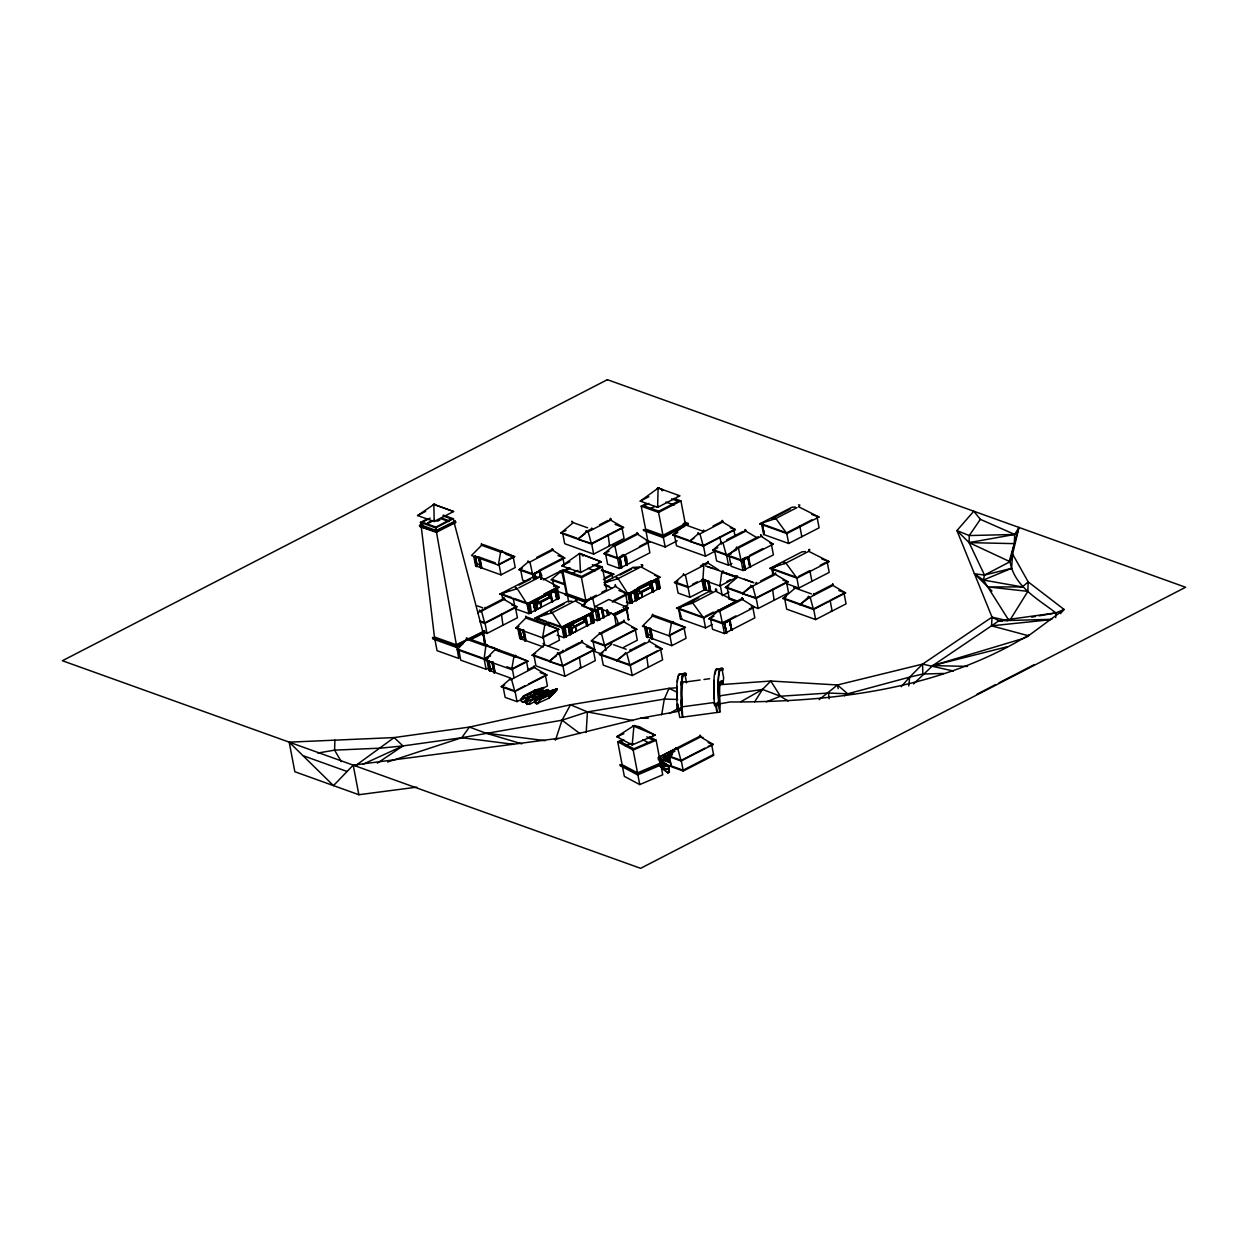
<?xml version="1.0" encoding="UTF-8"?>
<svg xmlns="http://www.w3.org/2000/svg" width="1248" height="1248" viewBox="0 0 1248 1248"><rect width="100%" height="100%" fill="white"/><g stroke="black" fill="none" stroke-linecap="round" stroke-linejoin="round"><path stroke-width="1.5" d="M657.618 507.359L679.957 495.83L658.289 488.046L640.24 501.119L657.618 507.359L658.086 488.764L658.991 488.296M334.901 740.158L334.589 750.142L341.328 761.639M1010.365 619.46L1027.837 591.365L1028.18 581.88L1012.627 554.112L1018.961 527.436L1014.686 534.456L1014.312 543.644L1010.022 561.709C1014.281 586.498 1037.79 598.931 1055.886 612.893L1055.699 617.62M913.598 683.904L932.74 665.59L991.536 625.825L992.035 617.136L956.935 530.587L973.783 511.212L980.351 519.34L1014.686 534.456L969.103 542.615L956.935 530.587L969.259 535.564L1014.686 534.456M586.186 732.451L587.418 711.922L570.508 704.761L469.466 727.069L394.15 737.568L289.193 742.154L294.84 771.732L358.862 794.726L416.848 787.145M798.455 504.894L799.796 505.034L799.297 506.407M669.365 759.127L669.505 757.349L669.178 758.644L668.507 758.035L669.24 759.299M702.874 579.868L703.856 565.328L685.37 574.876L688.069 587.496L702.874 579.868L719.909 585.983L737.225 577.06L721.89 571.553M974.454 573.768L983.377 580.024L1011.582 568.355L1012.627 554.112L1010.022 561.709L984.5 575.063L974.454 573.768L991.942 590.975M467.501 638.383L466.237 638.071L467.329 638.82M632.19 744.931L633.906 726.227L655.169 735.166L632.19 744.931L616.777 736.71L634.202 725.494L639.772 726.944L655.169 735.166M626.948 608.681L628.664 619.85L626.153 608.837M628.056 619.71L629.179 619.492M908.716 685.994L909.683 677.102L922.6 664.108L992.035 617.136L1007.604 620.724M677.29 709.082L677.336 708.739A71.323 8.33 82.3 0 1 681.205 674.435L685.792 673.421L686.026 675.34A70.075 8.19 82.3 0 0 682.157 709.66L677.586 710.611L677.29 709.082L681.86 708.131A71.323 8.33 82.3 0 1 685.745 673.826L685.792 673.421M677.586 710.611L677.633 710.268A67.969 7.94 82.3 0 1 677.258 704.278M714.402 704.075L714.433 703.732A70.808 8.284 82.3 0 1 718.318 669.427L722.623 668.444L722.873 670.363A67.751 7.925 82.3 0 0 718.988 704.668L714.683 705.588L714.402 704.075L718.708 703.154A70.808 8.284 82.3 0 1 722.576 668.85L722.623 668.444M714.683 705.588L718.988 704.668M678.397 710.159L679.801 717.522L719.784 712.109L720.174 704.948A43.696 5.101 82.3 0 1 722.795 681.767L718.988 682.282M719.254 683.623L723.06 683.108L723.653 677.804L722.249 670.457A67.751 7.925 82.3 0 0 719.706 670.02M485.815 646.136L466.783 639.319L457.252 649.662L484.052 659.287L485.815 646.136L487.297 645.372L500.354 650.894M719.909 585.983L721.828 571.787L723.185 570.96L722.374 572.754L721.843 571.646L705.65 565.984M485.971 608.447L485.035 607.417L484.63 609.133M543.754 645.044L543.223 643.36L544.253 644.498M562.552 651.955L562.957 650.239L563.893 651.269M592.613 529.09L591.692 528.06L591.287 529.776M631.207 650.52L630.271 649.506L629.866 651.206M704.418 531.18L703.498 530.15L703.092 531.866M757.115 583.487L756.194 582.473L755.789 584.173M814.632 594.532L813.696 593.518L813.29 595.234M659.474 761.015L662.345 761.717L668.522 766.412L668.195 769.408L663.218 768.316L660.13 765.96M662.158 768.534L667.711 772.746L669.349 772.278L669.006 766.303L662.735 761.53L659.396 760.718M671.58 754.9L671.783 753.636L671.518 754.634M661.674 714.87L664.31 699.098L669.037 688.334L676.712 687.788M498.342 565.094L500.604 552.115L502.102 551.351L514.644 556.686L498.342 565.094L471.541 555.469L481.588 545.298L500.604 552.115M511.664 669.599L513.926 656.635L515.424 655.871L527.966 661.206L511.664 669.599L484.864 659.974L494.91 649.802L513.926 656.635M525.985 617.822L515.736 628.15L542.552 637.775L544.814 624.811L525.798 617.978L525.767 616.2L526.313 617.573M669.162 635.872L671.424 622.908L672.922 622.128L685.448 627.463L669.162 635.872L642.346 626.246L652.938 615.654L652.564 614.25L652.096 615.904L671.424 622.908M522.881 699.02L523.52 695.978L534.83 690.144L543.535 687.57L540.696 691.86L527.732 697.71L538.824 691.642L542.568 688.069L523.988 696.368L521.773 699.145L523.926 696.041L535.127 690.612M543.754 693.763L545.267 693.919L548.106 689.614L539.401 692.203L528.091 698.038L526.796 704.122L529.558 704.309L534.55 701.735M1008.306 619.492L983.377 580.024L984.5 575.063L969.103 542.615L969.259 535.564L980.351 519.34M669.396 754.775L668.366 754.244L669.443 755.617L669.786 753.87M1009.18 561.553L1018.961 527.436M555.454 740.111L562.052 720.19L570.508 704.761L669.037 688.334L677.586 692.453M572.988 522.319L571.943 521.18L572.489 522.865M482.243 544.69L481.385 543.629L481.432 545.189M536.297 693.919L537.592 690.752L543.66 688.21L541.18 690.752M526.328 701.204L528.544 698.428L547.123 690.128L539.635 692.344L528.481 698.1L526.328 701.204L532.303 699.769L548.324 691.454L557.029 688.865L551.086 692.047L548.48 698.396L536.718 703.732L534.815 702.421L534.44 700.518L537.014 697.289L535.72 703.373L538.481 703.56M615.482 614.89C612.55 613.595 620.022 621.379 617.51 625.513M754.619 701.86L762.497 689.411L770.796 681.034L837.486 684.965L922.6 664.108L953.394 671.018M627.151 608.821L626.012 609.04M668.912 771.311L667.93 772.793L662.844 768.503L668.554 769.392M387.676 761.982L461.713 737.724L469.466 727.069L485.675 733.091L521.851 743.855M522.226 702.062L524.987 702.25L521.321 701.126L520.962 699.208L523.52 695.978M529.558 704.309L525.876 703.17L525.517 701.267L528.091 698.038M535.205 700.128L537.404 697.336L548.558 691.595L556.062 689.364L537.467 697.663L535.267 700.456L552.318 692.936L556.062 689.364M554.19 693.155L557.154 689.504L548.48 698.396L554.19 693.155L541.367 698.849L534.44 700.518M1060.472 613.626L1064.107 609.461L1028.18 581.88L1022.346 586.95L987.776 586.888L1027.837 591.365M901.306 686.65L909.683 677.102L922.818 674.029L943.769 673.452M579.836 571.756L580.882 571.412M642.065 505.924L643.328 505.596M583.331 555.937L582.192 555.578M677.492 496.08L679.208 495.94L677.477 496.283M541.367 698.849L536.718 703.732L534.815 702.421M673.015 623.08L672.797 621.52L672.329 623.158L685.448 627.463M1026.23 637.432L1064.107 609.461L1055.886 612.893L1039.116 615.857M543.535 687.57L538.824 691.642M532.303 699.769L543.395 693.701L547.123 690.128M548.106 689.614L543.395 693.701M541.164 698.693L552.38 693.264L557.029 688.865M819.156 699.66L837.486 684.965L847.688 693.81L853.492 693.935M477.672 612.908L483.116 609.196M562.645 533.036L564.689 543.707L593.642 554.112L624.047 538.418L622.019 527.748L591.599 543.426L577.871 539.183L586.903 531.32L591.193 529.105M501.259 686.728L510.292 678.85L511.54 679.302L534.316 667.555L546.967 675.059L514.862 691.61L501.259 686.728L504.644 684.98M533.91 655.216L535.954 665.886L564.907 676.276L595.312 660.598L593.284 649.912L562.864 665.605L549.136 661.362L558.168 653.484L562.458 651.269M734.838 535.174L733.824 529.838L703.404 545.516L689.676 541.273L698.708 533.395L699.956 533.848L722.732 522.101L735.384 529.604L703.279 546.156L672.641 535.158L685.043 524.737L702.998 531.196M736.46 549.931L726.32 555.157L712.717 550.274L721.75 542.412L722.998 542.849L745.774 531.102L756.85 537.67M660.598 649.178L662.626 659.849L632.221 675.542L603.268 665.137L601.224 654.467L617.245 660.223L616.45 660.629C623.47 655.855 625.716 652.532 625.607 652.61M752.716 606.559L758.144 608.509L788.549 592.816L786.521 582.145L756.101 597.823L742.373 593.596L751.405 585.718L752.653 586.154L775.429 574.408L788.081 581.911L755.976 598.478L725.338 587.48L737.74 577.044L753.901 582.847M830.872 611.005L832.135 611.052L830.107 600.366L844.022 593.19L846.066 603.86L815.646 619.554L786.692 609.164L784.649 598.478L800.67 604.235L799.874 604.64L808.922 596.762M667.508 756.116L676.541 748.238L677.789 748.691L700.58 736.944L713.232 744.432L681.112 760.999L667.508 756.116L672.578 753.496M519.043 569.743L528.7 561.538L529.948 561.99L552.739 550.243L564.767 558.059L532.646 574.626L519.043 569.743L522.428 567.996M560.68 571.631L551.023 579.821L564.626 584.704L561.928 572.068M613.642 545.563L614.89 546.016L637.666 534.253L649.693 542.084L617.588 558.636L603.985 553.753L613.642 545.563L636.418 533.816M688.069 587.496L674.466 582.613L684.122 574.423M737.162 547.638L738.41 548.09L761.202 536.344L773.23 544.159L741.109 560.711L727.506 555.828L737.162 547.638L758.316 536.734M708.926 618.836L718.583 610.646L741.359 598.884L754.634 607.152L722.53 623.719L708.926 618.836L713.996 616.216M609.679 519.558L623.579 527.514L591.474 544.066L560.836 533.068L573.238 522.647L587.605 527.81M580.944 641.737L594.844 649.693L562.739 666.245L532.1 655.247L544.502 644.826L558.87 649.99M630.053 665.512L626.73 653.203L649.506 641.441L662.158 648.944L630.053 665.512L599.414 654.514L611.816 644.077M813.478 609.523L810.17 597.215L832.946 585.468L845.598 592.956L813.478 609.523L782.839 598.525L795.241 588.089L811.418 593.908M577.871 539.183L585.281 533.582M689.676 541.273L694.122 537.919M549.136 661.362L556.546 655.762M616.45 660.629L625.342 653.89M742.373 593.596L751.249 586.856M799.874 604.64L809.203 597.73L808.33 596.216L808.844 597.792M534.737 667.399L534.082 665.777L534.019 666.978M624.608 621.66L623.953 620.038L624.047 621.41M561.834 565.874L579.68 553.426L601.286 561.834L580.492 572.567L561.834 565.874L569.837 561.74M356.304 765.118L394.15 737.568L402.948 745.93L461.713 737.724L562.052 720.19L587.418 711.922L664.31 699.098L677.695 699.457M417.596 515.549L433.914 504.41L453.586 511.524L434.21 521.508L417.596 515.549L425.662 511.384M1028.648 635.794L991.536 625.825L998.899 620.771L1055.886 612.893M377.395 763.136L402.948 745.93L380.827 748.129L334.589 750.142L317.834 753.043M667.087 759.158L667.446 760.141L667.243 759.236M669.131 761.826L668.288 760.703L669.24 761.92L669.24 760.422L669.146 761.966M844.428 695.744L847.688 693.81L909.683 677.102M669.49 713.497L677.882 708.63M740.953 701.657L762.497 689.411L780.406 696.244L788.143 701.064M433.446 504.66L434.32 504.566M420.467 522.413L435.677 527.888L436.176 530.494L420.966 525.034L420.467 522.413L426.91 519.09M423.01 526.032L422.292 522.194L430.154 518.138M420.124 525.455L420.966 525.034M420.358 526.672L436.41 531.71L458.78 658.46L437.05 650.66L434.444 636.979L421.184 526.235M427.627 522.912L430.856 521.258M426.161 524.41L434.023 520.354M435.677 527.888L453.398 518.747L453.898 521.352M435.349 530.915L455.426 521.18L455.66 522.397L436.27 532.381L419.671 526.422L419.437 525.205L436.051 531.164L455.426 521.18M435.583 532.132L442.853 528.388M446.082 526.718L455.66 522.397M475.691 556.39L474.739 556.889L479.7 557.84M473.897 556.858L475.597 565.765L480.34 563.316M477.563 566.218L476.408 566.639L474.474 556.53L475.426 556.031L477.36 566.155M478.764 558.324L480.636 568.152L481.79 567.746L479.856 557.622L478.904 558.121L480.839 568.23L481.79 567.746M560.836 533.068L566.015 530.4M640.24 501.119L648.835 496.688M500.994 574.876L515.221 567.528L513.193 556.858L498.95 564.205L500.994 574.876L475.597 565.765M599.602 524.768L608.01 520.432M536.843 557.357L551.491 549.791M610.927 520.01L588.151 531.757L591.474 544.066M673.982 498.42L680.924 500.916L685.292 523.77L662.953 535.298L645.575 529.058L641.222 506.204L646.37 503.537M648.851 503.381L644.03 505.877L658.835 511.181L678.116 501.244L671.533 498.888M649.912 508.934L654.732 506.454M539.261 570.289L562.91 558.09L564.283 565.204M535.361 578.479L534.394 573.425L540.259 570.882L541.538 577.637M534.487 574.08L540.056 571.303L541.32 577.855M518.84 587.824L539.994 576.919L559.088 587.262L526.984 603.829L499.855 594.095L531.976 577.528L538.387 577.044M641.222 506.204L658.585 512.444L680.924 500.916M503.506 593.096L508.685 590.413M519.059 585.062L530.54 579.15M578.838 553.862L580.445 553.706M486.221 607.589L503.038 598.915L516.937 606.856L484.817 623.423L479.716 621.598M480.262 610.662L481.51 611.114L504.286 599.368M543.286 579.946L563.285 569.634M596.357 595.218L585.827 600.506L567.169 593.814L562.801 570.96L569.197 567.653M570.461 568.121L565.609 570.617L581.708 576.404L599.446 567.247L592.301 564.689M603.985 553.753L609.055 551.148M571.506 573.674L577.964 570.352M480.09 621.036L484.957 622.783L515.362 607.09L517.405 617.776L486.985 633.454L483.366 632.159L482.414 632.736L483.07 636.121M543.722 594.266L557.248 587.293L559.276 597.964L558.34 598.463L556.421 588.479M544.315 594.407L556.062 588.338L558.527 598.79M556.92 588.65L528.247 603.392L530.275 613.361L528.731 603.58L556.686 589.165M639.397 546.468L647.852 542.1L649.88 552.786L619.476 568.464L607.589 564.205L605.545 553.519L617.432 557.794L619.476 568.464M528.887 603.548L533.426 601.208L535.189 610.397L551.834 601.817L550.103 592.753L555.282 590.086L557.513 599.321L554.923 589.961L556.702 599.305L552.146 601.645M513.193 598.088L515.237 608.759L528.871 613.657L529.776 613.189L527.873 603.205L529.37 603.736L533.926 601.38L535.423 610.709L532.865 601.505L535.423 610.709M549.572 593.393L535.408 600.694L536.203 604.796L550.352 597.496L549.572 593.393L548.714 593.081L549.494 597.184L539.947 602.113M550.493 592.972L555.048 590.616M620.412 556.67C630.302 546 626.964 582.239 624.998 555.313L624.203 555.032L626.075 564.86L627.104 565.016M533.723 601.817L529.682 603.907C531.851 606.575 529.698 613.954 531.383 612.784M536.203 604.796L534.55 600.382L535.735 600.865L549.37 593.83L550.04 597.324L536.219 603.704M555.781 590.273L550.602 592.94L552.334 601.988L550.992 593.143L549.744 592.628L552.334 601.988M550.992 593.143L555.547 590.788L554.689 590.491L557.201 599.477M625.186 554.908L619.882 557.638L621.816 567.746L620.178 557.794L619.086 557.357L621.02 567.466L622.05 567.622M562.801 570.96L581.459 577.652L602.254 566.92L606.622 589.789L601.817 592.254M619.414 558.106L624.998 555.313M684.934 526.204L663 537.529L643.531 530.525L643.328 529.495L662.813 536.5L688.116 523.442L688.319 524.472L684.778 523.193M540.743 602.113L538.138 601.177L534.456 603.08L537.077 604.016M534.518 603.377L538.2 601.489L540.805 602.425L541.273 607.261L537.233 609.024L535.735 600.865M471.354 639.428L484.895 632.455L484.614 630.989L456.175 644.779L434.444 636.979M550.352 597.496L549.182 597.012L539.885 601.817L540.587 605.467M535.345 604.484L536.266 604.016M484.614 630.989L455.863 645.809L456.128 647.275L462.899 643.796M537.233 609.024L537.124 604.313L535.704 604.625L534.924 600.522L549.073 593.221L549.869 597.324L540.306 602.254L541.273 607.261M463.086 642.829L456.456 646.246L432.51 637.432L432.791 638.898L456.128 647.275M473.039 637.697L481.322 633.422M481.759 633.251L483.896 632.096L483.616 630.63M672.641 535.158L677.82 532.49M503.194 624.608L502.429 624.983M527.514 603.065L529.417 613.049L530.572 613.205M534.565 610.397L535.673 610.584M551.476 601.676L552.646 601.832M556.343 599.165L557.513 599.321M557.669 598.478L558.823 598.634M530.884 612.612L534.924 610.537M557.014 599.134L558.028 598.619L556.062 588.338M567.169 593.814L566.374 595.358L567.356 594.844L568.714 601.957M525.814 617.869L527.296 617.214L544.58 623.407M605.202 577.777L611.972 574.298L612.643 577.855M646.121 531.866L647.806 540.774L665.184 546.998L677.212 540.805M603.392 579.618L613.782 574.252L601.848 569.977M713.092 525.985L721.484 521.648L722.732 522.101M515.736 628.15L518.996 626.465M534.955 618.103L552.318 612.674L575.094 600.912L594.188 611.27L562.084 627.838L534.955 618.103L567.076 601.536L571.88 601.162M604.172 582.301L632.908 567.481L639.319 566.982M484.676 644.545L485.581 644.077L483.335 632.268M538.606 617.089L547.248 612.643M550.696 610.865L554.159 609.071M555.797 608.228L564.002 604.001M606.154 582.161L609.617 580.367M619.991 575.016L631.472 569.104M520.822 639.397L518.934 629.569L519.886 629.086L521.758 638.914L520.619 639.319L518.684 629.21L519.636 628.727L521.758 638.914M604.266 582.956L618.15 578.62L640.926 566.873L660.02 577.216L627.916 593.783L618.868 590.538M491.119 647.15L494.099 647.759L493.381 648.133M518.934 629.569L523.91 630.521L520.822 629.398M591.022 598.868L586.014 601.442L586.217 602.472L565.079 594.89L564.892 593.861M585.203 604.188L581.818 605.935L591.474 597.73L592.722 598.182L615.514 586.435L627.541 594.251L612.331 602.098M521.383 637.634L524.55 635.996M520.619 639.319L521.555 638.836M487.25 656.978L484.084 658.616L486.127 669.287L489.294 667.664M484.052 659.287L490.573 655.933M484.864 659.974L488.108 658.304M522.959 631.02L524.831 640.848L525.985 640.427L524.051 630.302M493.022 662.36L487.796 661.034L489.731 671.159L490.885 670.738L488.748 660.551M489.013 660.91L488.062 661.409L492.071 662.844L493.178 662.142L495.097 672.251L494.161 672.75L492.071 662.844M615.997 624L614.266 614.375L627.713 607.433L613.298 614.203L614.5 615.623L627.978 608.665L627.775 607.604L608.868 599.477L595.483 606.388M726.632 539.885L742.903 531.492M798.626 506.766L818.969 517.031L786.864 533.582L759.751 523.848L791.856 507.281L795.241 507.031M771.732 518.591L790.312 509.012M573.752 620.88L561.928 626.98L563.971 637.666L564.876 637.198L562.973 627.214M637.9 587.699L651.409 580.726M592.114 623.142L593.128 622.627L591.162 612.347L593.923 622.643L591.786 613.158L563.831 627.588L565.672 637.213L564.517 637.057L562.614 627.073L579.4 618.415M613.86 600.382L625.685 594.282L627.728 604.952L623.017 607.386M636.839 588.697L651.955 580.897M633.844 590.554L657.353 578.432L659.755 588.588L657.852 578.604L656.994 578.292L658.96 588.572L657.946 589.087L656.214 580.039L651.05 582.785M542.552 637.775L558.839 629.366L546.312 624.031M597.293 609.539L600.163 608.291M592.02 612.659L563.472 627.385L565.375 637.369M583.518 606.544L595.421 610.818L600.85 607.994M629.803 593.502L631.004 602.987L629.164 593.346L657.852 578.604M712.717 550.274L717.787 547.669M593.923 619.414L597.324 620.646L599.118 619.71L597.168 609.492L600.616 608.447M629.663 593.533L657.618 579.119L656.76 578.807L659.459 588.744M585.452 621.504L584.282 621.02L583.612 617.526L585.14 621.332L571.49 628.368L569.977 624.562L584.173 617.214L584.953 621.332L575.406 626.246L576.358 631.27L572.333 633.032L570.835 624.874L569.65 624.39L571.303 628.805L585.452 621.504L584.672 617.401L583.814 617.089L584.594 621.192L575.047 626.122L573.238 625.186L570.788 626.449M568.526 625.217L570.274 634.405L586.934 625.81L585.203 616.762L590.382 614.094L592.613 623.329L590.023 613.969L591.802 623.314L587.246 625.654M759.751 523.848L775.85 518.513L797.004 507.608M562.614 627.073L564.47 627.744L569.026 625.388L570.523 634.717L567.965 625.513L569.665 634.405L570.773 634.577M584.672 617.401L570.508 624.702L571.303 628.805M585.593 616.98L590.881 614.266M630.614 593.861L634.655 591.77L633.797 591.458L635.497 600.35L636.605 600.538L634.858 591.334L630.302 593.689L632.315 602.737L630.614 593.861L628.805 593.159L630.708 603.143L626.387 602.378M636.34 590.647L650.504 583.346L651.284 587.449L637.12 594.75L635.482 590.335L638.524 599.118L638.056 594.266L638.524 599.118M656.713 580.226L655.855 579.914L657.634 589.259L653.078 591.599L651.425 582.925L656.713 580.226L658.445 589.274L657.275 589.118L655.621 580.445M568.823 625.825L564.782 627.9C566.951 630.583 564.798 637.962 566.483 636.792M570.835 624.874L584.47 617.838M650.005 583.175L650.972 587.278L636.636 594.578L635.856 590.476L650.302 583.783L649.444 583.471L650.114 586.966L651.284 587.449M585.218 616.84L590.148 614.624M651.908 583.097L653.578 591.786L652.408 591.63L650.676 582.582L651.908 583.097L656.479 580.741L658.133 589.43M688.678 540.228L674.45 535.127L676.494 545.797L705.448 556.187L715.338 551.086M641.675 592.067L639.07 591.131L635.388 593.034L637.993 593.97M486.876 659.599L488.92 670.27L493.662 667.836M570.632 628.056L572.177 628.025M584.282 621.02L575.047 626.122M637.135 593.658L636.667 590.819M650.114 586.966L640.817 591.77L642.19 597.215L641.737 592.379L639.07 591.131M570.445 628.493L572.224 628.321L572.333 633.032M636.262 594.438L637.198 593.97M640.879 592.067L650.426 587.137L649.646 583.034L650.504 583.346M493.958 672.672L495.097 672.251M700.393 566.03L706.898 562.676M762.497 525.517L764.088 533.832L763.776 530.462M564.517 637.057L565.672 637.213M569.665 634.405L568.168 625.076L569.026 625.388M587.746 625.841L584.844 616.637L586.576 625.685L587.746 625.841L586.076 617.152M589.789 614.484L591.443 623.173L592.613 623.329M591.786 613.158L590.928 612.862L592.769 622.487L593.923 622.643M628.446 593.018L630.349 603.002L631.504 603.158L629.444 593.377M635.497 600.35L636.605 600.538M638.149 598.978L641.831 597.09M652.408 591.63L653.578 591.786M657.275 589.118L658.445 589.274M658.601 588.432L659.755 588.588M705.292 564.595L708.146 563.113L718.676 569.962M811.886 519.808L786.646 532.818L761.592 523.817L763.636 534.503L764.088 533.832M565.984 636.62L570.024 634.53M596.903 609.398L598.853 619.616L599.914 619.71L598.01 609.788M601.52 609.164L603.096 617.432L604.25 617.464L602.675 609.211M606.606 610.163L607.558 615.124L608.587 615.233L607.636 610.272M631.816 602.566L635.856 600.491M636.106 600.35L652.766 591.77L651.035 582.707M659.256 588.416L660.208 587.917L658.18 577.247M548.356 645.934L559.432 640.224L557.388 629.538L543.145 636.886L544.502 643.999M603.782 617.308L607.823 615.217M611.66 613.252L608.119 615.077L607.168 610.116M630.349 603.002L631.504 603.158M598.853 619.616L599.914 619.71M603.096 617.432L604.25 617.464M607.558 615.124L608.587 615.233M532.1 655.247L535.564 653.468M674.466 582.613L677.851 580.866M727.506 555.828L730.891 554.096M613.298 614.203L627.775 607.604M613.501 615.28L621.941 610.927M506.828 666.76L512.273 668.71L524.924 662.189M728.489 565.204L726.445 554.518L714.558 550.259L716.602 560.929L728.489 565.204L731.858 563.456M565.828 649.537L579.275 642.611M692.562 584.251L697.195 581.864M528.2 669.63L533.068 667.103M742.654 558.995L746.039 557.263M749.408 555.516L762.934 548.543M558.168 653.484L559.416 653.936L582.208 642.19M601.801 632.268L622.955 621.364L636.854 629.304L604.734 645.871L591.131 640.988L600.179 633.11L601.427 633.563L624.203 621.816M744.791 569.634L742.622 559.432L748.16 556.78M750.641 567.091L749.611 566.935L747.739 557.107L750.407 567.216L748.722 556.982L743.418 559.712L745.352 569.837L743.714 559.868L742.622 559.432M742.95 560.18L748.519 557.388M703.326 579.805L708.786 581.147L710.72 591.271L709.8 591.568L707.928 581.724L708.63 581.365L710.486 591.396M763.636 534.503L788.689 543.488L819.109 527.81L817.066 517.14M652.408 616.075L653.905 615.295L672.922 622.128M689.957 597.324L687.913 586.654L676.042 582.379L678.07 593.065L689.957 597.324L705.167 589.477L710.284 591.318M703.123 578.807L705.245 589.93L706.165 589.633L704.293 579.805L705.463 590.008L706.165 589.633M729.082 555.61L731.125 566.28L742.997 570.539L773.417 554.861L771.373 544.19M726.96 581.443L730.33 579.712M516.688 690.097L525.127 685.745M528.512 683.998L543.707 676.151M600.116 653.468L595.015 651.643L592.987 640.957L604.874 645.232L635.279 629.538L637.322 640.224L623.797 647.197M676.588 608.26L692.687 602.924L715.478 591.178L735.821 601.442L703.7 617.994L676.588 608.26L708.708 591.708L712.093 591.443M712.093 624.53L705.541 627.916L680.472 618.914L678.444 608.244L698.708 597.776M690.784 602.191L694.138 600.46M645.559 627.666L650.52 628.618L645.294 627.307L647.431 637.494L648.383 637.01L646.511 627.182L645.559 627.666L647.431 637.494M725.338 587.48L728.785 585.686M599.414 654.514L602.878 652.72M796.957 578.167L785.944 563.082L808.72 551.335L829.078 561.6L796.957 578.167L769.844 568.417L801.949 551.866L805.334 551.6M773.042 575.515L771.685 568.402L780.14 564.034M537.982 692.64C532.319 695.339 531.414 688.49 537.95 692.453M773.23 573.409L772.278 568.417L775.632 566.686M728.988 592.129L722.233 595.608L720.19 584.938M503.1 686.696L505.144 697.382L517.031 701.641L522.101 699.036M540.68 689.442L547.435 685.963L545.407 675.293M680.472 618.914L682.079 618.4M531.944 695.744C529.074 692.656 522.787 695.9 530.104 696.696L531.913 695.557M644.374 625.872L646.417 636.542L651.16 634.093M530.915 697.398L532.756 696.462L536.515 697.804L534.674 698.755L530.884 697.211L534.674 698.755M537.014 694.262C547.934 696.977 531.929 694.465 538.793 693.342L542.552 694.684M647.228 637.416L648.18 636.932L646.246 626.824M760.75 580.897L774.181 573.971M541.679 695.698L545.407 696.868L541.679 695.698L539.807 696.462L543.598 697.991M547.716 692.593L551.476 693.935L547.716 692.593L545.938 693.514L549.65 694.668M651.44 638.929L652.595 638.524L650.676 628.399L649.724 628.898L651.643 639.007L649.568 629.101M631.457 649.662L644.904 642.736M705.136 616.387L713.341 612.16M671.346 634.171L682.422 628.446M718.583 610.646L719.831 611.083L742.607 599.336M798.392 576.545L809.874 570.617L811.918 581.303M820.248 565.266L825.427 562.598M618.852 660.8L630.178 664.856L657.509 650.77M646.417 636.542L671.798 645.653L686.041 638.321L683.998 627.635M749.408 608.93L752.794 607.183L754.822 617.869L731.5 629.897L729.565 619.772L724.261 622.518L726.196 632.627L724.417 633.547L712.53 629.273L710.486 618.602L722.374 622.877L735.899 615.904M724.339 622.596L726.757 632.83L724.027 622.424L730.127 619.975L731.812 630.224L729.144 620.116L731.812 630.224M724.355 623.173L729.425 620.568M725.119 622.877L729.94 620.396M773.838 599.711L774.337 599.648M786.256 583.565L798.782 588.073L829.202 572.38L827.159 561.709M782.839 598.525L786.302 596.731M725.962 632.549L726.991 632.705M731.016 629.944L732.061 630.1M726.445 632.502L731.25 630.022M814.882 593.674L831.698 585.016M802.292 604.812L813.618 608.868L828.454 601.224M658.882 757.115L699.332 736.492L700.58 736.944M677.882 747.614L657.899 757.926L670.394 762.403L670.987 766.194L664.404 763.823M658.258 759.798L674.918 751.202M708.271 746.413L711.656 744.666L713.684 755.352L683.28 771.03L671.393 766.756L669.365 756.085L681.236 760.36L704.902 748.16M713.528 754.51L683.124 770.188L671.237 765.929M1028.742 634.998C939.588 689.66 832.712 702.187 730.08 701.969L718.692 704.028M977.09 694.138L995.623 684.575M998.993 682.828L1034.389 664.576M642.517 501.103L640.942 501.056L642.143 500.495M362.809 764.306L402.948 745.93M616.777 736.71L623.844 733.715M649.303 736.601L656.152 740.251L660.504 763.105L637.51 772.871L622.112 764.665L617.744 741.796L623.048 739.549M624.062 740.126L620.506 741.64L633.797 748.738C635.934 749.892 630.521 749.736 633.656 748.862L653.39 740.407L646.745 736.85M625.123 745.68L630.474 743.402M617.744 741.796L633.157 750.017L656.152 740.251M622.112 764.665L621.208 766.147L622.3 765.695L624.343 776.365L639.74 784.586L662.735 774.805L660.707 764.135M663.187 762.902L637.4 773.869L637.603 774.899L663.39 763.932L660.02 761.218M548.215 690.269L542.162 692.796L539.401 692.203M766.412 701.813L780.406 696.244L828.485 693.03L847.688 693.81M632.221 743.87L631.66 744.463L633.407 743.917M615.888 586.279L615.248 584.641L615.295 585.92M564.002 565.952L562.614 565.952L563.441 565.297M736.991 577.278L736.148 575.999L737.584 575.968M769.844 568.417L784.15 563.675M499.855 594.095L517.218 588.666L526.984 603.829M554.486 739.471L640.832 718.146L678.818 711.251M967.512 666.401L932.74 665.59L1024.982 637.946M618.79 736.944L617.464 736.757L618.478 736.242M664.81 755.82L665.231 757.021L664.841 756.148M667.711 772.746L669.349 772.278L669.006 766.303M932.74 665.59L1006.964 646.807M984.5 575.063L1011.582 568.355M639.569 728.036L639.662 727.288M521.711 698.818L527.67 697.382M520.962 699.208L527.888 697.538L523.224 702.421L521.321 701.126M525.517 701.267L532.444 699.598L527.795 704.48L525.876 703.17M662.095 490.012L663.312 490.183L661.97 490.76M653.375 734.9L654.514 735.072L653.047 735.587M1031.675 617.167L1035.403 616.512M667.586 760.812C667.477 756.101 668.585 762.856 666.775 759.533L667.555 760.812M649.802 641.316L649.272 639.678L649.21 640.879M719.285 695.916L762.497 689.411M681.205 674.435L685.745 673.826M718.318 669.427L722.576 668.85M683.405 674.731A70.075 8.19 82.3 0 1 685.152 675.464L686.026 675.34M700.144 680.004L684.887 682.063A53.336 6.24 82.3 0 0 682.063 706.836L682.687 717.132L681.283 709.769M703.966 679.489L709.675 678.709M682.063 706.836L714.48 702.468M677.336 708.739L681.86 708.131M714.433 703.732L718.708 703.154M677.633 710.268L682.157 709.66M558.121 738.379L353.215 765.149L333.481 785.616L289.193 742.154M991.536 625.825L1049.974 619.772M718.957 684.762L770.796 681.034L780.406 696.244M671.112 753.73L671.362 754.79M992.035 617.136L998.899 620.771L1051.846 619.304M794.29 588.385L793.79 586.825L795.116 587.262M640.832 718.146L648.211 718.224M1014.312 543.644L969.103 542.615L1010.022 561.709M998.899 620.771L1002.378 620.88M494.926 649.709L494.442 648.492L495.628 648.336M702.125 737.381L703.014 737.443M485.675 733.091L545.236 740.688M461.713 737.724L513.599 744.338M356.772 765.601L353.215 765.149L358.862 794.726M983.377 580.024L1022.346 586.95M587.418 711.922L632.845 720.564M548.324 691.454L551.086 692.047M534.83 690.144L537.592 690.752M659.537 761.342L662.407 762.044L668.522 766.412M833.087 585.281L832.697 583.69L832.525 584.688M775.57 574.236L775.632 572.91L774.93 573.425M707.476 566.576L712.92 568.448M721.828 571.787L737.225 577.06M601.801 570.164L613.782 574.252M811.746 514.426L818.969 517.031M666.011 502.07L674.232 505.019M744.526 530.65L745.774 531.102M821.839 558.995L829.078 561.6M730.283 527.764L735.384 529.604M769.829 542.942L773.23 544.159M684.575 522.179L688.116 523.442M748.722 556.982L747.926 556.702L750.079 566.888M838.796 590.522L845.598 592.956M772.278 568.417L773.136 568.792M771.685 568.402L794.96 576.748M730.782 556.218L739.268 559.26M647.509 530.712L663.14 536.328L665.184 546.998M782.98 580.086L788.081 581.911M744.557 569.54L745.586 569.696M615.077 524.456L623.579 527.514M646.292 540.852L649.693 542.084M744.338 579.166L752.856 582.223M722.951 572.629L735.4 577.091M774.056 599.789L772.59 589.321M609.554 545.392L608.104 534.924M741.374 592.535L727.147 587.434L729.175 598.104L736.429 600.709M708.63 581.365L703.794 579.556L705.728 589.68M564.424 533.676L576.872 538.138M751.234 605.935L754.634 607.152M709.8 591.568L708.068 581.521M728.582 598.837L735.821 601.442M632.908 567.481L636.527 568.776M654.592 575.266L660.02 577.216M601.286 561.834L579.68 553.426M453.586 511.524L433.914 504.41M595.483 564.486L602.254 566.92M647.681 583.424L651.269 584.704M601.286 570.461L611.972 574.298M557.965 555.625L564.767 558.059M443.258 515.096L453.398 518.747M443.102 515.923L451.573 518.965L435.848 527.077L422.292 522.194M587.995 568.308L595.14 570.882M442.291 518.326L449.062 520.744M440.435 518.528L448.921 521.57M437.97 519.449L439.873 520.01L437.627 521.165L435.739 520.494M724.027 622.424L726.757 632.83M634.858 591.334L634 591.037L635.747 600.226M678.444 608.244L701.704 616.59M604.328 584.516L609.227 586.279M604.406 585.343L611.645 587.933M624.14 593.034L627.541 594.251M483.085 544.518L500.37 550.727M503.911 552.833L514.644 556.686M505.939 554.252L511.368 556.202M632.315 602.737L631.207 602.566L632.065 602.878M540.259 570.882L539.464 570.601L541.07 579.025M540.056 571.303L539.276 571.022L540.836 579.212M534.456 573.503L535.876 577.06M627.978 608.665L626.792 607.246M478.998 557.045L495.331 562.895M553.675 585.312L559.088 587.262M558.028 591.49L586.014 601.536M526.048 581.396L522.662 580.18L520.619 569.509L532.506 573.768L533.52 579.119M590.179 608.135L595.28 609.96L597.324 620.646M549.37 593.83L548.512 593.518L549.182 597.012M546.749 593.471L550.337 594.766M590.569 609.976L594.188 611.27M631.753 627.479L636.854 629.304M581.849 617.479L585.437 618.758M533.926 601.38L533.068 601.084L534.815 610.272M592.769 622.487L593.627 622.799M591.443 623.173L592.301 623.485M655.356 646.511L662.158 648.944M503.412 594.563L511.571 597.496M514.909 598.697L526.828 602.987L528.871 613.657M586.576 625.685L587.434 625.997M573.238 625.186L575.843 626.122M511.836 605.03L516.937 606.856M529.417 613.049L530.275 613.361M613.61 644.732L626.184 649.241M538.496 618.571L546.671 621.504M560.227 626.371L548.293 622.097L548.98 625.654M548.122 625.529L558.839 629.366M648.149 666.822L646.682 656.354M477.36 605.873L482.758 607.807M557.154 635.216L563.971 637.666M586.342 646.636L594.844 649.693M502.913 624.749L501.446 614.266M543.41 646.932L519.792 638.446L517.764 627.775M524.831 640.848L523.099 630.802M580.835 667.571L579.368 657.103M535.688 655.855L548.153 660.317M487.297 645.372L468.281 638.539L470.917 639.896M515.424 655.871L496.408 649.038L499.574 650.723M487.843 646.402L493.21 648.32M515.455 656.713L527.966 661.206M540.166 672.61L546.967 675.059M482.274 657.961L458.702 649.506L460.73 660.176L486.127 669.287M708.131 742.607L713.232 744.432M488.92 670.27L510.76 678.116M542.521 694.496L538.793 693.342M532.444 692.203L536.203 693.56M536.468 697.616L532.756 696.462M504.8 687.305L513.287 690.362M658.804 758.597L670.332 762.746M302.936 755.633L347.1 771.482M658.289 488.046L662.594 489.59M595.421 606.419L614.297 614.562M809.39 550.992L809.718 549.338L808.595 549.76M708.24 562.879L708.178 561.413L707.725 562.193M642.829 739.752L649.475 743.293M660.223 762.247L663.39 763.932M637.603 774.899L620.147 765.586L619.944 764.556L637.712 773.9L639.74 784.586M562.052 720.19L579.899 733.59M660.348 766.6L663.218 768.316M715.744 590.444C718.255 592.426 715.603 586.591 715.338 589.602M575.874 600.054C578.822 602.207 575.078 595.889 575.718 599.773M775.85 518.513L786.864 533.582M692.687 602.924L703.7 617.994M702.468 565.547L702.686 563.971L703.841 564.595M618.15 578.62L627.916 593.783M552.162 612.737C550.649 615.358 550.259 608.525 552.162 612.737L562.084 627.838M752.653 586.154L755.976 598.478M722.998 542.849L726.32 555.157M699.956 533.848L703.279 546.156M677.789 748.691L681.112 760.999M601.427 633.563L604.734 645.871M559.416 653.936L562.739 666.245M511.54 679.302L514.862 691.61M481.51 611.114L484.817 623.423M454.132 522.569L482.711 631.098L485.316 644.779M738.41 548.09L741.109 560.711M719.831 611.083L722.53 623.719M614.89 546.016L617.588 558.636M592.722 598.182L595.421 610.818M529.948 561.99L532.646 574.626M837.486 684.965L838.204 688.662M799.781 526.048L801.824 536.718M813.618 608.868L815.646 619.554M796.754 577.387L798.782 588.073M786.646 532.818L788.689 543.488M772.637 568.62L773.245 571.834M762.668 524.02L763.308 527.358L762.544 524.051M756.101 597.823L758.144 608.509M742.919 559.588L744.791 569.416M740.969 559.868L742.997 570.539M719.909 537.014L721.266 544.128M729.331 619.694L731.266 629.819M722.374 622.877L724.417 633.547M703.404 545.516L705.448 556.187M704.028 579.446L705.962 589.571M722.795 681.767L723.06 683.108M701.844 579.478L703.872 590.148M703.498 617.23L705.541 627.916M718.661 703.498L718.957 705.011M719.784 712.109L718.38 704.761A67.751 7.925 82.3 0 1 718.177 701.704M715.603 705.136L717.007 712.483L716.586 705.635M680.3 613.283L680.924 616.481M679.021 608.26L680.924 618.244M658.585 512.444L662.953 535.298M662.813 536.5L663 537.529M685.152 675.464L686.556 682.828M669.77 634.982L671.798 645.653M681.829 708.474L682.11 709.987M651.534 582.894L653.266 591.942M681.236 760.36L683.28 771.03M650.395 628.54L652.33 638.664M641.238 592.207L642.19 597.215M645.965 626.964L647.899 637.073M634.358 591.162L636.355 600.662M667.321 765.944L661.986 767.66M624.624 554.705L626.543 564.814M624.39 554.611L626.324 564.736M629.304 593.33L631.207 603.314M627.76 592.925L629.803 603.611M619.32 557.435L621.254 567.544M630.178 664.856L632.221 675.542M607.339 610.428L608.291 615.389M607.23 611.676L607.854 614.968M633.157 750.017L637.51 772.871M591.599 543.426L593.642 554.112M601.926 607.776L603.814 617.698M601.458 607.604L603.361 617.526L599.446 619.538L597.558 609.632M604.874 645.232L605.888 650.567M597.636 609.664L599.586 619.882M592.348 611.302L594.376 621.972L593.424 622.471L591.521 612.487M581.459 577.652L585.827 600.506M575.734 627.931L576.358 631.27M566.186 592.753L564.486 583.861L552.599 579.587L553.956 586.7M572.692 633.157L570.024 624.515M564.47 627.744L566.233 636.932M563.987 627.557L565.172 637.042L563.332 627.401M562.864 665.605L564.907 676.276M541.304 579.119L539.698 570.679L534.16 573.331L535.127 578.386M534.955 573.612L535.922 578.682M536.64 604.141L537.592 609.164M536.874 617.994L537.545 621.551M529.37 603.736L531.133 612.924M528.871 605.264L529.916 610.771M523.786 630.458L525.704 640.567M526.516 661.378L528.2 670.27M519.355 628.867L521.29 638.976M501.774 593.986L502.788 599.321M512.273 668.71L513.973 677.617M514.987 690.971L517.031 701.641M481.51 567.887L479.575 557.762L475.16 556.171L477.079 566.296M492.898 662.282L494.832 672.391M484.957 622.783L486.985 633.454M492.227 662.626L494.161 672.75M488.467 660.691L490.402 670.816M483.709 639.491L484.349 642.86M436.051 531.164L436.27 532.381M661.346 763.932L661.892 767.005M828.485 693.03L829.124 698.74M671.689 755.258L671.533 753.449L671.627 755.04M579.602 554.143L580.492 572.567M922.6 664.108L922.818 674.029M433.852 504.8L434.21 521.508M718.52 673.358A67.751 7.925 82.3 0 1 719.051 671.33M681.19 708.271A70.075 8.19 82.3 0 1 680.784 700.175M680.831 684.918A70.075 8.19 82.3 0 1 681.112 681.564M682.032 676.79A70.075 8.19 82.3 0 1 682.656 675.402M678.288 708.63A67.969 7.94 82.3 0 1 678.038 704.168M677.024 698.693A67.969 7.94 82.3 0 1 677.024 686.275M677.368 681.642A67.969 7.94 82.3 0 1 678.304 676.884M678.959 675.558A67.969 7.94 82.3 0 1 679.708 674.965M714.386 699.364A70.075 8.19 82.3 0 1 714.277 680.394M714.964 674.326A70.075 8.19 82.3 0 1 715.478 672.266M716.102 670.878A70.075 8.19 82.3 0 1 716.851 670.207M690.378 601.942C691.096 606.2 693.061 601.021 690.378 601.942M773.526 517.514C774.244 521.789 776.225 516.61 773.526 517.514M783.619 562.099C784.29 566.311 786.38 561.241 783.619 562.099M527.982 561.226L528.98 562.552L527.982 561.226M552.224 548.73L553.223 550.04L552.224 548.73M559.962 571.319L560.96 572.629L559.962 571.319M590.756 597.418L591.755 598.728L590.756 597.418M612.908 545.251L613.907 546.562L612.908 545.251M637.151 532.74L638.149 534.05L637.151 532.74M665.106 757.988L665.028 759.346L664.17 758.254L664.872 759.377L665.106 757.988M665.512 756.132L665.371 757.676L664.56 756.397L665.278 757.52L665.605 756.241M667.524 755.867L667.399 757.411L666.588 756.132L667.29 757.255L667.524 755.867M683.389 574.111L684.403 575.422L683.389 574.111M717.85 610.334L718.848 611.645L717.85 610.334M736.445 547.326L737.443 548.636L736.445 547.326M742.092 597.823L743.09 599.134L742.092 597.823M760.687 534.83L761.686 536.141L760.687 534.83M657.088 488.498L659.272 488.186L657.088 488.498M486.408 645.559C487.36 648.461 488.358 642.86 486.408 645.559M610.147 643.282C611.052 646.76 612.487 640.271 610.147 643.282M683.358 523.942C684.278 527.405 685.714 520.931 683.358 523.942M432.791 504.691L434.99 504.395L432.791 504.691M665.168 757.567L664.966 758.815L665.168 757.567M665.558 755.711L665.371 756.974L665.558 755.711M667.586 755.446L667.493 757.068L667.586 755.446M669.287 760.001L669.1 761.264L668.257 760.344L668.959 761.311L669.287 760.001M479.513 610.303L480.449 611.707L479.513 610.303M503.755 597.808L504.691 599.212L503.755 597.808M509.543 678.506L510.494 679.895L509.605 678.382M557.419 653.141L558.371 654.529L557.482 653.016M586.154 530.962L587.106 532.366L586.154 530.962M581.662 640.63L582.613 642.034L581.724 640.505M610.397 518.45L611.348 519.854L610.397 518.45M599.43 632.752L600.366 634.156L599.43 632.752M697.96 533.052L698.911 534.456L697.96 533.052M675.792 747.88L676.744 749.284L675.87 747.755M722.202 520.541L723.154 521.945L722.264 520.416M721.001 542.053L721.937 543.457L721.001 542.053M700.034 735.384L700.986 736.788L700.112 735.259M745.243 529.542L746.179 530.946L745.243 529.542M750.656 585.359L751.592 586.763L750.656 585.359M515.518 587.558C515.923 591.724 518.419 587.122 515.518 587.558M540.462 574.688C540.868 578.869 543.364 574.267 540.462 574.688M616.434 577.512C616.84 581.677 619.351 577.075 616.434 577.512M641.378 564.642C641.784 568.823 644.296 564.221 641.378 564.642M501.275 551.46C501.914 554.549 503.428 548.964 501.275 551.46M514.597 655.964C515.174 659.053 516.828 653.5 514.597 655.964M545.47 624.14C546.109 627.229 547.622 621.644 545.47 624.14M563.566 570.835L565.391 570.617L563.644 570.726M653.765 740.36L655.496 740.158L653.765 740.36M451.885 518.887L452.899 518.778L451.885 518.887M580.694 576.95L582.52 576.794L580.694 576.95M633.017 725.884L635.154 725.712L633.017 725.884M678.46 501.166L680.176 501.025L678.46 501.166M598.884 561.99L600.584 561.881L598.884 561.99M599.867 567.076L601.567 566.966L599.867 567.076M656.994 506.641L658.694 506.532L656.994 506.641M657.961 511.727L659.662 511.618L657.961 511.727M618.493 741.733L620.287 741.624L618.493 741.733M435.224 527.436L436.332 527.374L435.224 527.436M421.169 522.35L422.058 522.304L421.169 522.35M671.05 753.964L671.424 754.744L671.081 753.792M607.37 379.673L62.4 660.738L640.63 868.327L1185.6 587.262L607.37 379.673M609.617 545.173L608.852 545.548L609.617 545.173M580.882 667.337L580.133 667.727L580.882 667.337M666.276 764.977L661.003 767.068L666.276 764.977M667.118 759.034L667.415 759.938L667.072 758.987M667.15 756.413L666.541 755.789L667.15 756.413M669.068 758.3L668.476 757.692L669.115 758.254M667.337 759.814L666.744 759.19L667.337 759.814M664.732 758.534L664.123 757.91L664.825 759.314L663.749 757.942L664.81 758.612M667.212 756.912L666.167 755.82L667.212 756.912M669.131 758.815L668.086 757.708L669.131 758.815M665.184 757.177L664.139 756.085L665.184 757.177M668.912 761.467L667.867 760.375L668.912 761.467M667.399 760.313L666.354 759.221L667.399 760.313M669.427 755.352L668.788 754.556L669.427 755.352M669.412 758.971L669.256 757.162L669.412 758.971M669.193 761.623L669.037 759.829L669.193 761.623M667.68 760.469L667.524 758.659L667.68 760.469M665.075 759.19L664.919 757.38L665.075 759.19"/></g></svg>
